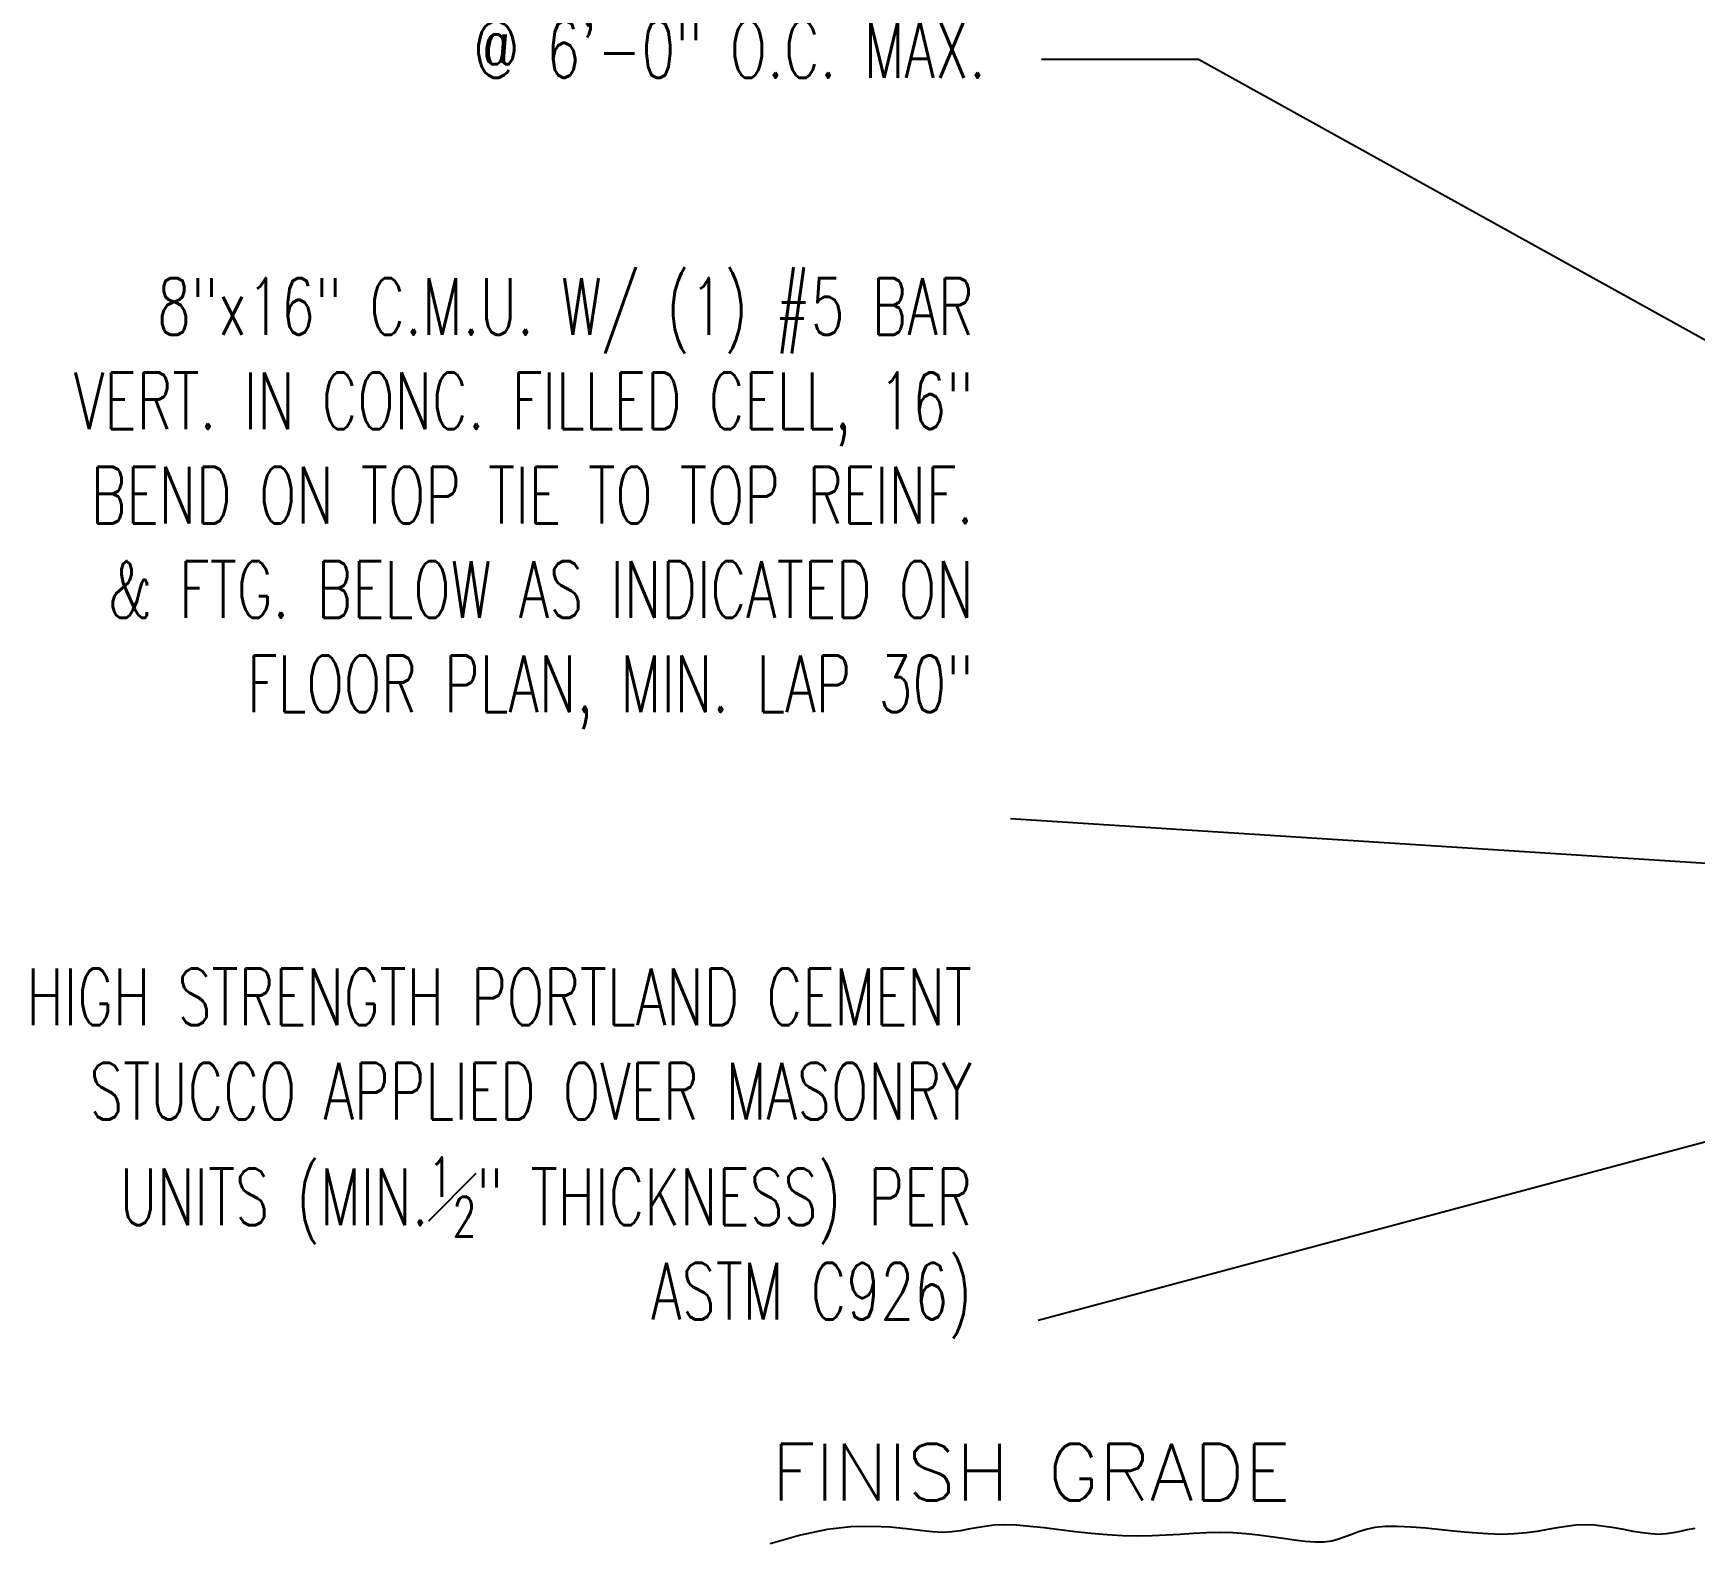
# Model space of a CAD drawing. Header units: inches. Extents: x -25328 to 8149, y -5530 to 4336.
# Drawn here: x 2791.25 to 2835.3, y -3257.63 to -3217.59 of the extents above; entities that cross this region are included whole.
import ezdxf

# ---------------------------------------------------------------- set-up
doc = ezdxf.new("R2010")
doc.units = ezdxf.units.IN
doc.header["$LTSCALE"] = 16
doc.header["$MEASUREMENT"] = 0
doc.layers.get('0').update_dxf_attribs({"linetype": 'CONTINUOUS'})
for name, color, linetype in [('CONC', 3, 'CONTINUOUS'), ('DIMS', 5, 'CONTINUOUS'), ('TEXT', 11, 'CONTINUOUS')]:
    doc.layers.add(name, color=color, linetype=linetype)
doc.styles.add('PAYTAS RM', font='romans.shx', dxfattribs={"width": 0.7, "height": 4.5})
doc.styles.add('PAYTS NOTES', font='romans.shx', dxfattribs={"width": 0.7, "height": 4.5})
doc.dimstyles.new('DIM- PAYTAS', dxfattribs={"dimscale": 48, "dimtxt": 0.1, "dimasz": 0.0625, "dimexe": 0.125, "dimexo": 0.125, "dimgap": 0.125, "dimtad": 1, "dimdec": 1, "dimzin": 3, "dimdsep": 46, "dimlunit": 4, "dimtxsty": 'PAYTAS RM', "dimblk": 'ARCHTICK', "dimcen": 0.09, "dimdle": 0.125, "dimclrd": 5, "dimclre": 5, "dimclrt": 11, "dimadec": 0, "dimazin": 0, "dimtfac": 1, "dimtdec": 1, "dimtofl": 0, "dimtmove": 2, "dimatfit": 3, "dimfxl": 0, "dimfrac": 2, "dimtolj": 1, "dimtzin": 3, "dimarcsym": 0})

# ---------------------------------------------------------------- blocks, each defined once
blk = doc.blocks.new('_ArchTick')
at = {"color": 0, "linetype": 'ByBlock', "const_width": 0.15}
blk.add_lwpolyline([(-0.5, -0.5), (0.5, 0.5)], dxfattribs=at)

msp = doc.modelspace()

# ---------------------------------------------------------------- linework, layer by layer
at = {"layer": 'CONC', "color": 3}
msp.add_lwpolyline([(2835.29901375, -3257.22436209), (2835.09675755, -3257.26255352), (2834.90916054, -3257.30377828), (2834.72767154, -3257.34141832), (2834.54373935, -3257.36885558), (2834.34881278, -3257.37947201), (2834.13633592, -3257.36872919), (2833.90773395, -3257.3404072), (2833.66642737, -3257.30036578), (2833.41583663, -3257.25446463), (2833.15938222, -3257.20856348), (2832.90048462, -3257.16852205), (2832.64256429, -3257.14020007), (2832.38904171, -3257.12945725), (2832.14187144, -3257.14020007), (2831.89714435, -3257.16852205), (2831.64948542, -3257.20856348), (2831.3935196, -3257.25446463), (2831.12387186, -3257.30036578), (2830.83516716, -3257.3404072), (2830.52203047, -3257.36872919), (2830.17908673, -3257.37947201), (2829.80364845, -3257.36881057), (2829.40377817, -3257.34105828), (2828.99022597, -3257.30256317), (2828.57374192, -3257.25967327), (2828.16507612, -3257.21873661), (2827.77497862, -3257.18610122), (2827.41419951, -3257.16811513), (2827.09348886, -3257.17112637), (2826.82009483, -3257.19928559), (2826.58725791, -3257.24795383), (2826.38471666, -3257.31029475), (2826.20220964, -3257.37947201), (2826.02947543, -3257.44864927), (2825.85625258, -3257.51099019), (2825.67227967, -3257.55965843), (2825.46729526, -3257.58781765), (2825.23339967, -3257.59074751), (2824.97214026, -3257.57219173), (2824.68742614, -3257.53801002), (2824.38316644, -3257.49406211), (2824.06327025, -3257.44620772), (2823.73164671, -3257.40030657), (2823.39220492, -3257.36221839), (2823.04885401, -3257.33780288), (2822.70452579, -3257.33112931), (2822.35824301, -3257.33910504), (2822.0080511, -3257.35684698), (2821.65199552, -3257.37947201), (2821.2881217, -3257.40209705), (2820.91447509, -3257.41983898), (2820.52910113, -3257.42781471), (2820.13004529, -3257.42114114), (2819.71690034, -3257.39664425), (2819.29544854, -3257.35798637), (2818.87301947, -3257.3105389), (2818.45694272, -3257.25967327), (2818.05454788, -3257.21076088), (2817.67316456, -3257.16917313), (2817.32012233, -3257.14028145), (2817.00275079, -3257.12945725), (2816.72536626, -3257.14007799), (2816.48023194, -3257.16754543), (2816.25659776, -3257.20526739), (2816.04371365, -3257.24665167), (2815.83082954, -3257.28510609), (2815.60719536, -3257.31403846), (2815.36206104, -3257.3268566), (2815.0846765, -3257.31696832), (2814.76502465, -3257.28168792), (2814.39602018, -3257.23395561), (2813.97131077, -3257.19061809), (2813.48454411, -3257.16852205), (2812.92936785, -3257.18451421), (2812.29942967, -3257.25544125), (2811.58837725, -3257.39814987), (2810.78985825, -3257.62948678)], dxfattribs=at)

# ---------------------------------------------------------------- texts
at = {"layer": 'TEXT', "style": 'PAYTS NOTES'}
msp.add_text('FINISH GRADE', height=1.5, dxfattribs=at).set_placement((2810.82211154, -3256.48255287))
at = {"layer": 'TEXT', "char_height": 1.5, "width": 27.2187282806, "attachment_point": 3, "style": 'PAYTS NOTES'}
for s, insert in [('(1) #5 DOWEL IN EA. FILLED CELL @ 6\'-0" O.C. MAX.', (2816.50717927, -3214.77015195)), ('8"x16" C.M.U. W/ (1) #5 BAR VERT. IN CONC. FILLED CELL, 16" BEND ON TOP TIE TO TOP REINF. & FTG. BELOW AS INDICATED ON FLOOR PLAN, MIN. LAP 30"', (2816.17922183, -3224.08136908)), ('\\A1;HIGH STRENGTH PORTLAND CEMENT STUCCO APPLIED OVER MASONRY UNITS (MIN.{\\H0.7x;\\S1#2;}" THICKNESS) PER ASTM C926)', (2816.13649924, -3242.38553231))]:
    msp.add_mtext(s, dxfattribs=dict(at, insert=insert))

# ---------------------------------------------------------------- leaders
at = {"layer": 'DIMS'}
for points, override in [([(2843.85098181, -3230.31946619), (2822.13968344, -3218.28692259), (2817.97974981, -3218.28692259)], {"dimscale": 16, "dimtad": 0}), ([(2844.41386966, -3240.16731221), (2817.15968147, -3238.41549355)], {"dimscale": 16, "dimtad": 0}), ([(2840.28900703, -3245.71547841), (2817.89521121, -3251.71272993)], {"dimscale": 16, "dimgap": 0.125, "dimtad": 0})]:
    msp.add_leader(points, dimstyle='DIM- PAYTAS', override=override, dxfattribs=at)

doc.saveas('drawing.dxf')
